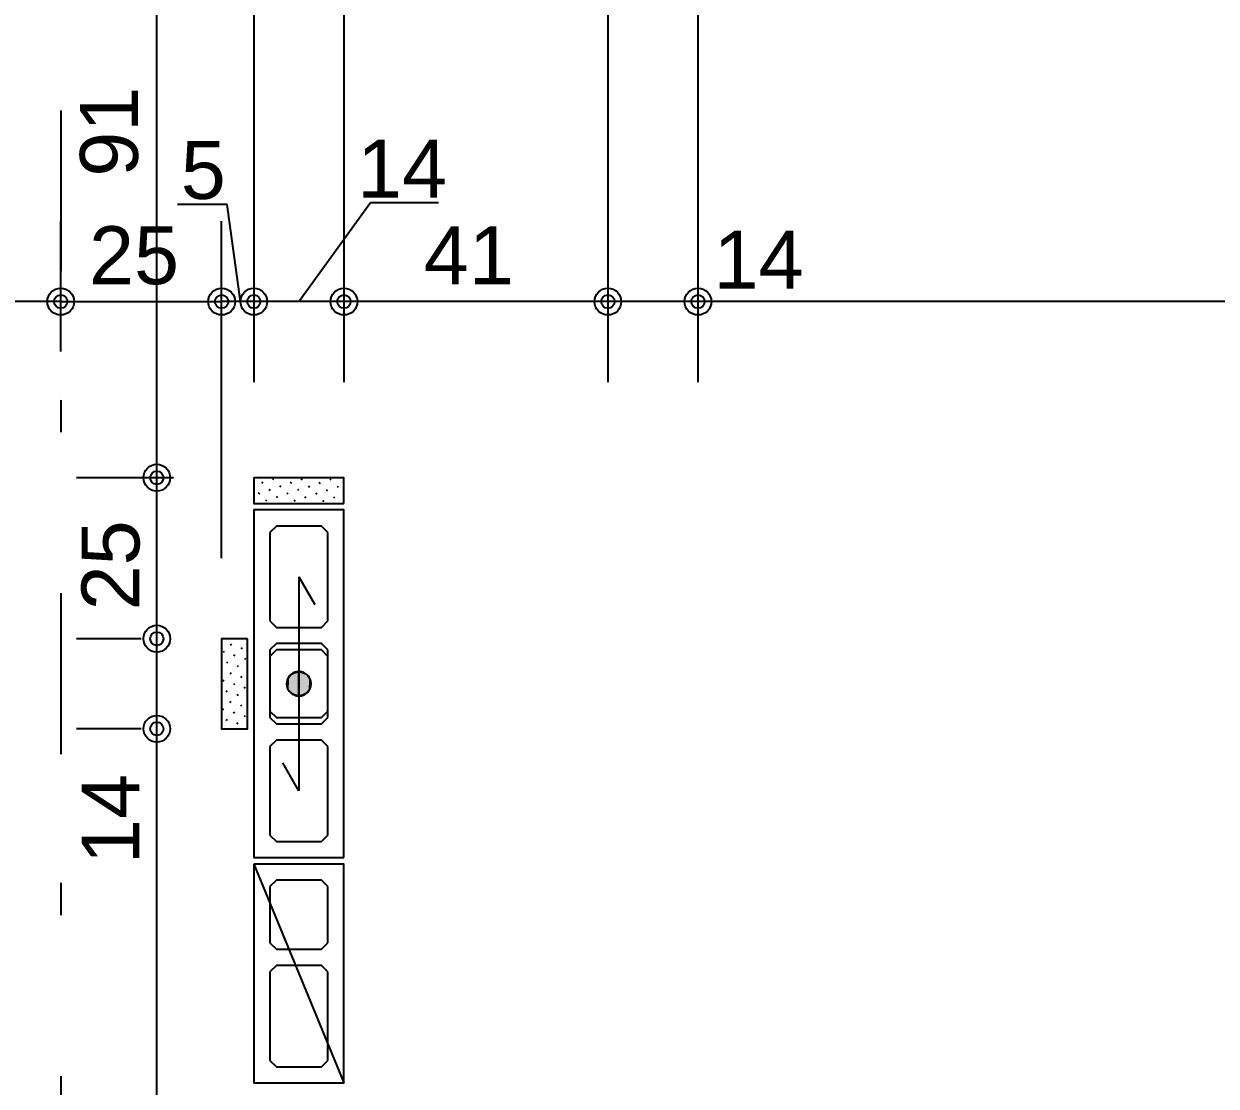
# Model space of a CAD drawing. Extents: x 0 to 119, y 0 to 84.
# Drawn here: x 26.123 to 29.828, y 44.73 to 48.03 of the extents above; entities that cross this region are included whole.
import ezdxf

# ---------------------------------------------------------------- set-up
doc = ezdxf.new("R2010")
doc.units = 0
doc.header["$MEASUREMENT"] = 0
doc.linetypes.add('ESTILO_TQS_0003', pattern=[1.5, 0.5, -0.4, 0.1, -0.5])
doc.linetypes.add('ESTILO_TQS_0005', pattern=[0.4, 0.3, -0.1])
for name, color, linetype in [('18', 6, 'CONTINUOUS'), ('27', 250, 'CONTINUOUS'), ('3', 7, 'CONTINUOUS'), ('35', 255, 'CONTINUOUS')]:
    doc.layers.add(name, color=color, linetype=linetype)
doc.styles.add('TQS_ARIAL', font='arial.ttf')

msp = doc.modelspace()

# ---------------------------------------------------------------- linework, layer by layer
at = {"layer": '18', "color": 6, "linetype": 'ESTILO_TQS_0003'}
msp.add_line((26.2378, 71.761279), (26.2378, 35.258524), dxfattribs=at)
at = {"layer": '27', "color": 250, "linetype": 'ESTILO_TQS_0005'}
for points in [[(27.0478, 46.155049), (27.0678, 46.175049), (27.0678, 46.450049), (27.0478, 46.470049), (26.9078, 46.470049), (26.8878, 46.450049), (26.8878, 46.175049), (26.9078, 46.155049), (27.0478, 46.155049)], [(27.0478, 45.855049), (27.0678, 45.875049), (27.0678, 46.085049), (27.0478, 46.105049), (26.9078, 46.105049), (26.8878, 46.085049), (26.8878, 45.875049), (26.9078, 45.855049), (27.0478, 45.855049)], [(27.0478, 45.490049), (27.0678, 45.510049), (27.0678, 45.785049), (27.0478, 45.805049), (26.9078, 45.805049), (26.8878, 45.785049), (26.8878, 45.510049), (26.9078, 45.490049), (27.0478, 45.490049)], [(26.9078, 45.370049), (26.8878, 45.350049), (26.8878, 45.175049), (26.9078, 45.155049), (27.0478, 45.155049), (27.0678, 45.175049), (27.0678, 45.350049), (27.0478, 45.370049), (26.9078, 45.370049)], [(26.9078, 45.105049), (26.8878, 45.085049), (26.8878, 44.810049), (26.9078, 44.790049), (27.0478, 44.790049), (27.0678, 44.810049), (27.0678, 45.085049), (27.0478, 45.105049), (26.9078, 45.105049)]]:
    msp.add_lwpolyline(points, dxfattribs=at)
at = {"layer": '3', "color": 7, "linetype": 'Continuous'}
for p, q in [((26.854056, 46.615404), (26.854056, 46.615404)), ((26.866607, 46.602853), (26.863072, 46.606388)), ((26.899753, 46.613901), (26.896218, 46.617437)), ((26.955349, 46.602499), (26.951814, 46.606035)), ((26.988849, 46.613194), (26.985313, 46.61673)), ((27.044798, 46.601438), (27.041263, 46.604974)), ((27.078298, 46.612133), (27.074762, 46.615669)), ((27.1178, 46.616825), (27.1178, 46.616825)), ((26.855912, 46.569354), (26.852377, 46.572889)), ((26.889058, 46.580402), (26.885523, 46.583938)), ((26.915928, 46.597726), (26.915928, 46.597726)), ((26.922204, 46.591451), (26.918668, 46.594986)), ((26.944654, 46.569), (26.941119, 46.572535)), ((26.9778, 46.580049), (26.974264, 46.583584)), ((27.011299, 46.590743), (27.007764, 46.594279)), ((27.03375, 46.568293), (27.030214, 46.571828)), ((27.067249, 46.578988), (27.063713, 46.582523)), ((27.100748, 46.589683), (27.097213, 46.593218)), ((27.1178, 46.572631), (27.1178, 46.572631)), ((26.841023, 46.540049), (26.841023, 46.540049)), ((26.878363, 46.546903), (26.874828, 46.550438)), ((26.885217, 46.540049), (26.885217, 46.540049)), ((26.911509, 46.557951), (26.907973, 46.561487)), ((26.929412, 46.540049), (26.929412, 46.540049)), ((26.967105, 46.546549), (26.963569, 46.550085)), ((26.973606, 46.540049), (26.973606, 46.540049)), ((27.000251, 46.557598), (26.996715, 46.561133)), ((27.0178, 46.540049), (27.0178, 46.540049)), ((27.039672, 46.562371), (27.039672, 46.562371)), ((27.0562, 46.545842), (27.052665, 46.549378)), ((27.061994, 46.540049), (27.061994, 46.540049)), ((27.0897, 46.556537), (27.086164, 46.560073)), ((27.101544, 46.544693), (27.101544, 46.544693)), ((27.106188, 46.540049), (27.106188, 46.540049)), ((26.9778, 46.312549), (26.9778, 45.647549)), ((26.9778, 46.312549), (27.0278, 46.225946)), ((26.741023, 46.120049), (26.741023, 46.120049)), ((26.768166, 46.102997), (26.76463, 46.099461)), ((26.785217, 46.120049), (26.785217, 46.120049)), ((26.801311, 46.091948), (26.797776, 46.088413)), ((26.813155, 46.103792), (26.813155, 46.103792)), ((26.8178, 46.108437), (26.8178, 46.108437)), ((26.745715, 46.080546), (26.742179, 46.077011)), ((26.778861, 46.069498), (26.775325, 46.065962)), ((26.812006, 46.058449), (26.808471, 46.054913)), ((26.8178, 46.064243), (26.8178, 46.064243)), ((26.9078, 46.085048), (26.8878, 46.065049)), ((26.8878, 46.065049), (26.8878, 45.895048)), ((27.0478, 46.085049), (26.9078, 46.085048)), ((27.0678, 46.065049), (27.0478, 46.085049)), ((27.0678, 45.895048), (27.0678, 46.065049)), ((26.75641, 46.047047), (26.752874, 46.043511)), ((26.767105, 46.013548), (26.763569, 46.010012)), ((26.789556, 46.035998), (26.78602, 46.032463)), ((26.795478, 46.04192), (26.795478, 46.04192)), ((26.8178, 46.020049), (26.8178, 46.020049)), ((26.744654, 45.991097), (26.741119, 45.987562)), ((26.7778, 45.980049), (26.774264, 45.976513)), ((26.800251, 46.002499), (26.796715, 45.998964)), ((26.8178, 45.975854), (26.8178, 45.975854)), ((26.755349, 45.957598), (26.751814, 45.954062)), ((26.788849, 45.946903), (26.785313, 45.943367)), ((26.811299, 45.969354), (26.807764, 45.965818)), ((26.743947, 45.902002), (26.740412, 45.898466)), ((26.760122, 45.918177), (26.760122, 45.918177)), ((26.766398, 45.924452), (26.762862, 45.920917)), ((26.799897, 45.913757), (26.796362, 45.910222)), ((26.8178, 45.93166), (26.8178, 45.93166)), ((26.754996, 45.868856), (26.75146, 45.86532)), ((26.777446, 45.891307), (26.773911, 45.887771)), ((26.810946, 45.880612), (26.80741, 45.877076)), ((26.8178, 45.887466), (26.8178, 45.887466)), ((26.8878, 45.895048), (26.9078, 45.875048)), ((26.9078, 45.875048), (27.0478, 45.875049)), ((27.0478, 45.875049), (27.0678, 45.895048)), ((26.742445, 45.856305), (26.742445, 45.856305)), ((26.788495, 45.858161), (26.784959, 45.854625)), ((26.8178, 45.843272), (26.8178, 45.843272)), ((26.9778, 45.647549), (26.9278, 45.734151)), ((26.8378, 45.420049), (27.1178, 44.740049))]:
    msp.add_line(p, q, dxfattribs=at)
for points in [[(27.1178, 46.540049), (27.1178, 46.620049), (26.8378, 46.620049), (26.8378, 46.540049), (27.1178, 46.540049)], [(27.1178, 45.440049), (27.1178, 46.520049), (26.8378, 46.520049), (26.8378, 45.440049), (27.1178, 45.440049)], [(26.8178, 46.120049), (26.7378, 46.120049), (26.7378, 45.840049), (26.8178, 45.840049), (26.8178, 46.120049)], [(26.9778, 45.980649), (26.977861, 45.980645), (26.977921, 45.980636), (26.97798, 45.980621), (26.978037, 45.9806), (26.978091, 45.980573), (26.978143, 45.980541), (26.978191, 45.980504), (26.978235, 45.980462), (26.978274, 45.980416), (26.978309, 45.980366), (26.978339, 45.980313), (26.978363, 45.980257), (26.978381, 45.980199), (26.978393, 45.980139), (26.978399, 45.980079), (26.978399, 45.980018), (26.978393, 45.979958), (26.978381, 45.979898), (26.978363, 45.97984), (26.978339, 45.979784), (26.978309, 45.979731), (26.978274, 45.979681), (26.978235, 45.979635), (26.978191, 45.979593), (26.978143, 45.979556), (26.978091, 45.979524), (26.978037, 45.979497), (26.97798, 45.979476), (26.977921, 45.979461), (26.977861, 45.979452), (26.9778, 45.979449), (26.9778, 46.017849), (26.973976, 46.017655), (26.970191, 46.017075), (26.966484, 46.016115), (26.962893, 46.014785), (26.959456, 46.013099), (26.956206, 46.011073), (26.953178, 46.00873), (26.950403, 46.006091), (26.947909, 46.003186), (26.945721, 46.000043), (26.943863, 45.996695), (26.942353, 45.993177), (26.941207, 45.989523), (26.940436, 45.985772), (26.940049, 45.981963), (26.940049, 45.978134), (26.940436, 45.974325), (26.941207, 45.970574), (26.942353, 45.96692), (26.943863, 45.963402), (26.945721, 45.960054), (26.947909, 45.956911), (26.950403, 45.954006), (26.953178, 45.951367), (26.956206, 45.949024), (26.959456, 45.946998), (26.962893, 45.945312), (26.966484, 45.943982), (26.970191, 45.943022), (26.973976, 45.942442), (26.9778, 45.942249), (26.9778, 45.980649)], [(26.9778, 45.979449), (26.977739, 45.979452), (26.977679, 45.979461), (26.97762, 45.979476), (26.977563, 45.979497), (26.977509, 45.979524), (26.977457, 45.979556), (26.977409, 45.979593), (26.977365, 45.979635), (26.977326, 45.979681), (26.977291, 45.979731), (26.977261, 45.979784), (26.977237, 45.97984), (26.977219, 45.979898), (26.977207, 45.979958), (26.977201, 45.980018), (26.977201, 45.980079), (26.977207, 45.980139), (26.977219, 45.980199), (26.977237, 45.980257), (26.977261, 45.980313), (26.977291, 45.980366), (26.977326, 45.980416), (26.977365, 45.980462), (26.977409, 45.980504), (26.977457, 45.980541), (26.977509, 45.980573), (26.977563, 45.9806), (26.97762, 45.980621), (26.977679, 45.980636), (26.977739, 45.980645), (26.9778, 45.980649), (26.9778, 45.942249), (26.981624, 45.942442), (26.985409, 45.943022), (26.989116, 45.943982), (26.992707, 45.945312), (26.996144, 45.946998), (26.999394, 45.949024), (27.002422, 45.951367), (27.005197, 45.954006), (27.007691, 45.956911), (27.009879, 45.960054), (27.011737, 45.963402), (27.013247, 45.96692), (27.014393, 45.970574), (27.015164, 45.974325), (27.015551, 45.978134), (27.015551, 45.981963), (27.015164, 45.985772), (27.014393, 45.989523), (27.013247, 45.993177), (27.011737, 45.996695), (27.009879, 46.000043), (27.007691, 46.003186), (27.005197, 46.006091), (27.002422, 46.00873), (26.999394, 46.011073), (26.996144, 46.013099), (26.992707, 46.014785), (26.989116, 46.016115), (26.985409, 46.017075), (26.981624, 46.017655), (26.9778, 46.017849), (26.9778, 45.979449)], [(26.8378, 45.420049), (26.8378, 44.740049), (27.1178, 44.740049), (27.1178, 45.420049), (26.8378, 45.420049)]]:
    msp.add_lwpolyline(points, dxfattribs=at)
msp.add_circle((26.9778, 45.980049), 0.0372, dxfattribs=at)
for points in [[(26.956206, 46.011073), (26.956206, 45.949024), (26.959456, 46.013099)], [(26.956206, 45.949024), (26.959456, 45.946998), (26.959456, 46.013099)], [(26.959456, 46.013099), (26.959456, 45.946998), (26.962893, 46.014785)], [(26.959456, 45.946998), (26.962893, 45.945312), (26.962893, 46.014785)], [(26.962893, 46.014785), (26.962893, 45.945312), (26.966484, 46.016115)], [(26.962893, 45.945312), (26.966484, 45.943982), (26.966484, 46.016115)], [(26.966484, 46.016115), (26.966484, 45.943982), (26.970191, 46.017075)], [(26.966484, 45.943982), (26.970191, 45.943022), (26.970191, 46.017075)], [(26.973976, 45.942442), (26.973976, 46.017655), (26.970191, 45.943022)], [(26.970191, 46.017075), (26.970191, 45.943022), (26.973976, 46.017655)], [(26.973976, 45.942442), (26.9778, 45.980649), (26.9778, 46.017849)], [(26.973976, 45.942442), (26.9778, 46.017849), (26.973976, 46.017655)], [(26.9778, 45.979449), (26.981624, 46.017655), (26.9778, 46.017849)], [(26.9778, 45.979449), (26.9778, 45.942249), (26.981624, 46.017655)], [(26.9778, 45.942249), (26.981624, 45.942442), (26.981624, 46.017655)], [(26.981624, 46.017655), (26.981624, 45.942442), (26.985409, 46.017075)], [(26.981624, 45.942442), (26.985409, 45.943022), (26.985409, 46.017075)], [(26.985409, 46.017075), (26.985409, 45.943022), (26.989116, 46.016115)], [(26.985409, 45.943022), (26.989116, 45.943982), (26.989116, 46.016115)], [(26.989116, 46.016115), (26.989116, 45.943982), (26.992707, 46.014785)], [(26.989116, 45.943982), (26.992707, 45.945312), (26.992707, 46.014785)], [(26.992707, 46.014785), (26.992707, 45.945312), (26.996144, 46.013099)], [(26.992707, 45.945312), (26.996144, 45.946998), (26.996144, 46.013099)], [(26.996144, 46.013099), (26.996144, 45.946998), (26.999394, 46.011073)], [(26.940049, 45.981963), (26.940049, 45.978134), (26.940436, 45.985772)], [(26.940049, 45.978134), (26.940436, 45.974325), (26.940436, 45.985772)], [(26.940436, 45.985772), (26.940436, 45.974325), (26.941207, 45.989523)], [(26.940436, 45.974325), (26.941207, 45.970574), (26.941207, 45.989523)], [(26.941207, 45.989523), (26.941207, 45.970574), (26.942353, 45.993177)], [(26.941207, 45.970574), (26.942353, 45.96692), (26.942353, 45.993177)], [(26.942353, 45.993177), (26.942353, 45.96692), (26.943863, 45.996695)], [(26.942353, 45.96692), (26.943863, 45.963402), (26.943863, 45.996695)], [(26.943863, 45.996695), (26.943863, 45.963402), (26.945721, 46.000043)], [(26.943863, 45.963402), (26.945721, 45.960054), (26.945721, 46.000043)], [(26.945721, 46.000043), (26.945721, 45.960054), (26.947909, 46.003186)], [(26.945721, 45.960054), (26.947909, 45.956911), (26.947909, 46.003186)], [(26.947909, 46.003186), (26.947909, 45.956911), (26.950403, 46.006091)], [(26.947909, 45.956911), (26.950403, 45.954006), (26.950403, 46.006091)], [(26.950403, 46.006091), (26.950403, 45.954006), (26.953178, 46.00873)], [(26.950403, 45.954006), (26.953178, 45.951367), (26.953178, 46.00873)], [(26.953178, 46.00873), (26.953178, 45.951367), (26.956206, 46.011073)], [(26.953178, 45.951367), (26.956206, 45.949024), (26.956206, 46.011073)], [(26.973976, 45.942442), (26.9778, 45.942249), (26.9778, 45.980649)], [(26.977365, 45.979635), (26.9778, 45.979449), (26.977326, 45.979681)], [(26.9778, 45.979449), (26.9778, 45.979449), (26.977326, 45.979681)], [(26.977326, 45.979681), (26.9778, 45.979449), (26.977326, 45.979681)], [(26.9778, 45.979449), (26.9778, 45.979449), (26.977326, 45.979681)], [(26.977326, 45.979681), (26.9778, 45.979449), (26.977326, 45.979681)], [(26.9778, 45.979449), (26.9778, 45.979449), (26.977326, 45.979681)], [(26.977409, 45.979593), (26.9778, 45.979449), (26.977365, 45.979635)], [(26.9778, 45.979449), (26.9778, 45.979449), (26.977365, 45.979635)], [(26.977365, 45.979635), (26.9778, 45.979449), (26.977365, 45.979635)], [(26.9778, 45.979449), (26.9778, 45.979449), (26.977365, 45.979635)], [(26.977457, 45.979556), (26.9778, 45.979449), (26.977409, 45.979593)], [(26.9778, 45.979449), (26.9778, 45.979449), (26.977409, 45.979593)], [(26.977509, 45.979524), (26.9778, 45.979449), (26.977457, 45.979556)], [(26.9778, 45.979449), (26.9778, 45.979449), (26.977457, 45.979556)], [(26.97762, 45.979476), (26.9778, 45.979449), (26.977509, 45.979524)], [(26.9778, 45.979449), (26.9778, 45.979449), (26.977509, 45.979524)], [(26.9778, 45.979449), (26.9778, 45.979449), (26.97762, 45.979476)], [(26.9778, 45.979449), (26.9778, 45.979449), (26.97762, 45.979476)], [(26.9778, 45.980649), (26.978274, 45.980416), (26.9778, 45.980649)], [(26.978274, 45.980416), (26.978274, 45.980416), (26.9778, 45.980649)], [(26.9778, 45.980649), (26.978274, 45.980416), (26.9778, 45.980649)], [(26.978274, 45.980416), (26.978274, 45.980416), (26.9778, 45.980649)], [(26.9778, 45.980649), (26.978274, 45.980416), (26.9778, 45.980649)], [(26.978274, 45.980416), (26.978235, 45.980462), (26.9778, 45.980649)], [(26.9778, 45.980649), (26.978235, 45.980462), (26.9778, 45.980649)], [(26.978235, 45.980462), (26.978235, 45.980462), (26.9778, 45.980649)], [(26.9778, 45.980649), (26.978235, 45.980462), (26.9778, 45.980649)], [(26.978235, 45.980462), (26.978191, 45.980504), (26.9778, 45.980649)], [(26.9778, 45.980649), (26.978191, 45.980504), (26.9778, 45.980649)], [(26.978191, 45.980504), (26.978143, 45.980541), (26.9778, 45.980649)], [(26.9778, 45.980649), (26.978143, 45.980541), (26.9778, 45.980649)], [(26.978143, 45.980541), (26.978091, 45.980573), (26.9778, 45.980649)], [(26.9778, 45.980649), (26.978091, 45.980573), (26.9778, 45.980649)], [(26.978091, 45.980573), (26.97798, 45.980621), (26.9778, 45.980649)], [(26.9778, 45.980649), (26.97798, 45.980621), (26.9778, 45.980649)], [(26.97798, 45.980621), (26.9778, 45.980649), (26.9778, 45.980649)], [(26.9778, 45.980649), (26.9778, 45.980649), (26.9778, 45.980649)], [(26.9778, 45.980649), (26.9778, 45.980649), (26.9778, 45.980649)], [(26.9778, 45.980649), (26.9778, 45.980649), (26.9778, 45.980649)], [(26.9778, 45.980649), (26.9778, 45.980649), (26.9778, 45.980649)], [(26.9778, 45.980649), (26.9778, 45.980649), (26.9778, 45.980649)], [(26.9778, 45.980649), (26.9778, 45.980649), (26.9778, 45.980649)], [(26.9778, 45.980649), (26.9778, 45.980649), (26.9778, 45.980649)], [(26.9778, 45.980649), (26.9778, 45.980649), (26.9778, 45.980649)], [(26.9778, 45.980649), (26.9778, 45.980649), (26.9778, 45.980649)], [(26.9778, 45.980649), (26.9778, 45.980649), (26.9778, 45.980649)], [(26.9778, 45.980649), (26.9778, 45.980649), (26.9778, 45.980649)], [(26.9778, 45.980649), (26.9778, 45.980649), (26.9778, 45.980649)], [(26.9778, 45.979449), (26.9778, 45.979449), (26.9778, 45.979449)], [(26.9778, 45.979449), (26.9778, 45.979449), (26.9778, 45.979449)], [(26.9778, 45.979449), (26.9778, 45.979449), (26.9778, 45.979449)], [(26.9778, 45.979449), (26.9778, 45.979449), (26.9778, 45.979449)], [(26.9778, 45.979449), (26.9778, 45.979449), (26.9778, 45.979449)], [(26.9778, 45.979449), (26.9778, 45.979449), (26.9778, 45.979449)], [(26.9778, 45.979449), (26.9778, 45.979449), (26.9778, 45.979449)], [(26.9778, 45.979449), (26.9778, 45.979449), (26.9778, 45.979449)], [(26.9778, 45.979449), (26.9778, 45.979449), (26.9778, 45.979449)], [(26.9778, 45.979449), (26.9778, 45.979449), (26.9778, 45.979449)], [(26.9778, 45.979449), (26.9778, 45.979449), (26.9778, 45.979449)], [(26.9778, 45.979449), (26.9778, 45.979449), (26.9778, 45.979449)], [(26.996144, 45.946998), (26.999394, 45.949024), (26.999394, 46.011073)], [(26.999394, 46.011073), (26.999394, 45.949024), (27.002422, 46.00873)], [(26.999394, 45.949024), (27.002422, 45.951367), (27.002422, 46.00873)], [(27.002422, 46.00873), (27.002422, 45.951367), (27.005197, 46.006091)], [(27.002422, 45.951367), (27.005197, 45.954006), (27.005197, 46.006091)], [(27.005197, 46.006091), (27.005197, 45.954006), (27.007691, 46.003186)], [(27.005197, 45.954006), (27.007691, 45.956911), (27.007691, 46.003186)], [(27.007691, 46.003186), (27.007691, 45.956911), (27.009879, 46.000043)], [(27.007691, 45.956911), (27.009879, 45.960054), (27.009879, 46.000043)], [(27.009879, 46.000043), (27.009879, 45.960054), (27.011737, 45.996695)], [(27.009879, 45.960054), (27.011737, 45.963402), (27.011737, 45.996695)], [(27.011737, 45.996695), (27.011737, 45.963402), (27.013247, 45.993177)], [(27.011737, 45.963402), (27.013247, 45.96692), (27.013247, 45.993177)], [(27.013247, 45.993177), (27.013247, 45.96692), (27.014393, 45.989523)], [(27.013247, 45.96692), (27.014393, 45.970574), (27.014393, 45.989523)], [(27.014393, 45.989523), (27.014393, 45.970574), (27.015164, 45.985772)], [(27.014393, 45.970574), (27.015164, 45.974325), (27.015164, 45.985772)], [(27.015164, 45.985772), (27.015164, 45.974325), (27.015551, 45.981963)], [(27.015164, 45.974325), (27.015551, 45.978134), (27.015551, 45.981963)]]:
    msp.add_solid(points, dxfattribs=at)
at = {"layer": '35', "color": 255, "linetype": 'Continuous'}
for p, q in [((27.9378, 49.29), (27.9378, 46.917311)), ((27.9378, 49.29), (27.9378, 46.917311)), ((28.2178, 49.29), (28.2178, 46.917311)), ((28.2178, 49.29), (28.2178, 46.917311)), ((26.536339, 46.620049), (26.536339, 48.44)), ((26.8378, 48.19), (26.8378, 46.917311)), ((26.8378, 48.19), (26.8378, 46.917311)), ((27.1178, 48.19), (27.1178, 46.917311)), ((27.1178, 48.19), (27.1178, 46.917311)), ((26.755134, 47.46901), (26.601103, 47.46901)), ((26.796175, 47.167311), (26.755134, 47.46901)), ((26.9778, 47.167311), (27.200123, 47.474671)), ((27.200123, 47.474671), (27.411483, 47.474671)), ((26.2378, 47.012083), (26.2378, 47.417311)), ((26.2378, 47.118449), (26.2378, 47.417311)), ((26.7378, 47.270047), (26.7378, 47.417311)), ((26.7378, 46.370049), (26.7378, 47.417311)), ((26.2378, 47.167311), (24.9178, 47.167311)), ((26.2378, 47.167311), (26.7378, 47.167311)), ((26.8378, 47.167311), (26.7378, 47.167311)), ((27.1178, 47.167311), (26.8378, 47.167311)), ((27.9378, 47.167311), (27.1178, 47.167311)), ((28.2178, 47.167311), (27.9378, 47.167311)), ((33.3378, 47.167311), (28.2178, 47.167311)), ((26.7378, 47.020047), (26.7378, 47.020047)), ((26.2378, 46.868449), (26.2378, 46.868449)), ((26.2378, 46.762083), (26.2378, 46.762083)), ((26.5878, 46.620049), (26.286339, 46.620049)), ((26.5878, 46.620049), (26.286339, 46.620049)), ((26.536339, 46.120049), (26.536339, 46.620049)), ((26.8378, 46.620049), (26.8378, 46.620049)), ((26.8378, 46.620049), (26.8378, 46.620049)), ((26.4878, 46.120049), (26.286339, 46.120049)), ((26.4878, 46.120049), (26.286339, 46.120049)), ((26.536339, 45.840049), (26.536339, 46.120049)), ((26.7378, 46.120049), (26.7378, 46.120049)), ((26.7378, 46.120049), (26.7378, 46.120049)), ((26.7378, 46.120049), (26.7378, 46.120049)), ((26.4878, 45.840049), (26.286339, 45.840049)), ((26.4878, 45.840049), (26.286339, 45.840049)), ((26.536339, 42.620049), (26.536339, 45.840049)), ((26.7378, 45.840049), (26.7378, 45.840049)), ((26.7378, 45.840049), (26.7378, 45.840049))]:
    msp.add_line(p, q, dxfattribs=at)
for centre, radius in [((26.2378, 47.167311), 0.041625), ((26.2378, 47.167311), 0.041625), ((26.7378, 47.167311), 0.041625), ((26.7378, 47.167311), 0.041625), ((26.8378, 47.167311), 0.041625), ((26.8378, 47.167311), 0.041625), ((27.1178, 47.167311), 0.041625), ((27.1178, 47.167311), 0.041625), ((27.9378, 47.167311), 0.041625), ((27.9378, 47.167311), 0.041625), ((28.2178, 47.167311), 0.041625), ((28.2178, 47.167311), 0.041625), ((26.2378, 47.167311), 0.02075), ((26.2378, 47.167311), 0.02075), ((26.7378, 47.167311), 0.02075), ((26.7378, 47.167311), 0.02075), ((26.8378, 47.167311), 0.02075), ((26.8378, 47.167311), 0.02075), ((27.1178, 47.167311), 0.02075), ((27.1178, 47.167311), 0.02075), ((27.9378, 47.167311), 0.02075), ((27.9378, 47.167311), 0.02075), ((28.2178, 47.167311), 0.02075), ((28.2178, 47.167311), 0.02075), ((26.536339, 46.620049), 0.041625), ((26.536339, 46.620049), 0.041625), ((26.536339, 46.620049), 0.02075), ((26.536339, 46.620049), 0.02075), ((26.536339, 46.120049), 0.041625), ((26.536339, 46.120049), 0.041625), ((26.536339, 46.120049), 0.02075), ((26.536339, 46.120049), 0.02075), ((26.536339, 45.840049), 0.041625), ((26.536339, 45.840049), 0.041625), ((26.536339, 45.840049), 0.02075), ((26.536339, 45.840049), 0.02075)]:
    msp.add_circle(centre, radius, dxfattribs=at)

# ---------------------------------------------------------------- texts
at = {"layer": '35', "color": 255, "linetype": 'Continuous', "style": 'TQS_ARIAL'}
for s, p in [('91', (26.477577, 47.555199)), ('25', (26.482339, 46.208049)), ('14', (26.482339, 45.420049))]:
    msp.add_text(s, height=0.18, rotation=90, dxfattribs=at).set_placement(p)
for s, p in [('5', (26.610883, 47.486124)), ('14', (27.15861, 47.490394)), ('25', (26.3258, 47.221311)), ('41', (27.3658, 47.221311)), ('14', (28.266282, 47.207231))]:
    msp.add_text(s, height=0.18, dxfattribs=at).set_placement(p)

doc.saveas('drawing.dxf')
